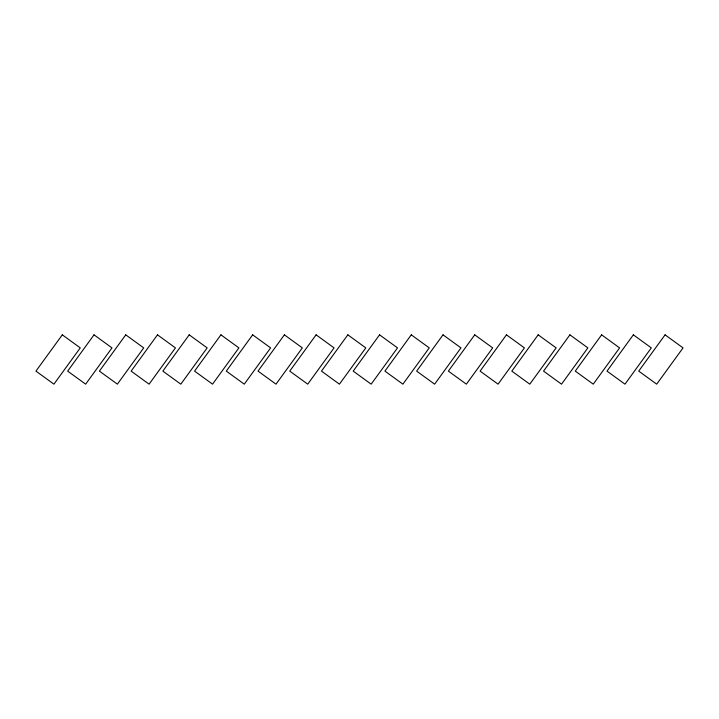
<?xml version="1.0" encoding="UTF-8"?>
<svg xmlns="http://www.w3.org/2000/svg" width="719" height="719" viewBox="0 0 719 719"><rect width="100%" height="100%" fill="white"/><g stroke="black" fill="none" stroke-linecap="round" stroke-linejoin="round"><path stroke-width="1.08" d="M62.301 334.838L35.95 371.112L53.916 384.162L80.267 347.888L62.301 334.838M94.027 334.838L67.676 371.112L85.642 384.162L111.993 347.888L94.027 334.838M125.753 334.838L99.402 371.112L117.368 384.162L143.719 347.888L125.753 334.838M157.479 334.838L131.128 371.112L149.094 384.162L175.445 347.888L157.479 334.838M189.205 334.838L162.853 371.112L180.82 384.162L207.171 347.888L189.205 334.838M220.931 334.838L194.579 371.112L212.545 384.162L238.897 347.888L220.931 334.838M252.657 334.838L226.305 371.112L244.271 384.162L270.623 347.888L252.657 334.838M284.382 334.838L258.031 371.112L275.997 384.162L302.348 347.888L284.382 334.838M316.108 334.838L289.748 371.112L307.723 384.162L334.074 347.888L316.108 334.838M347.834 334.838L321.474 371.112L339.44 384.162L365.8 347.888L347.834 334.838M379.56 334.838L353.2 371.112L371.166 384.162L397.526 347.888L379.56 334.838M411.277 334.838L384.926 371.112L402.892 384.162L429.252 347.888L411.277 334.838M443.003 334.838L416.652 371.112L434.618 384.162L460.969 347.888L443.003 334.838M474.729 334.838L448.377 371.112L466.343 384.162L492.695 347.888L474.729 334.838M506.455 334.838L480.103 371.112L498.069 384.162L524.421 347.888L506.455 334.838M538.18 334.838L511.829 371.112L529.795 384.162L556.146 347.888L538.18 334.838M569.906 334.838L543.555 371.112L561.521 384.162L587.872 347.888L569.906 334.838M601.632 334.838L575.281 371.112L593.247 384.162L619.598 347.888L601.632 334.838M633.358 334.838L607.007 371.112L624.973 384.162L651.324 347.888L633.358 334.838M665.084 334.838L638.733 371.112L656.699 384.162L683.05 347.888L665.084 334.838"/></g></svg>
